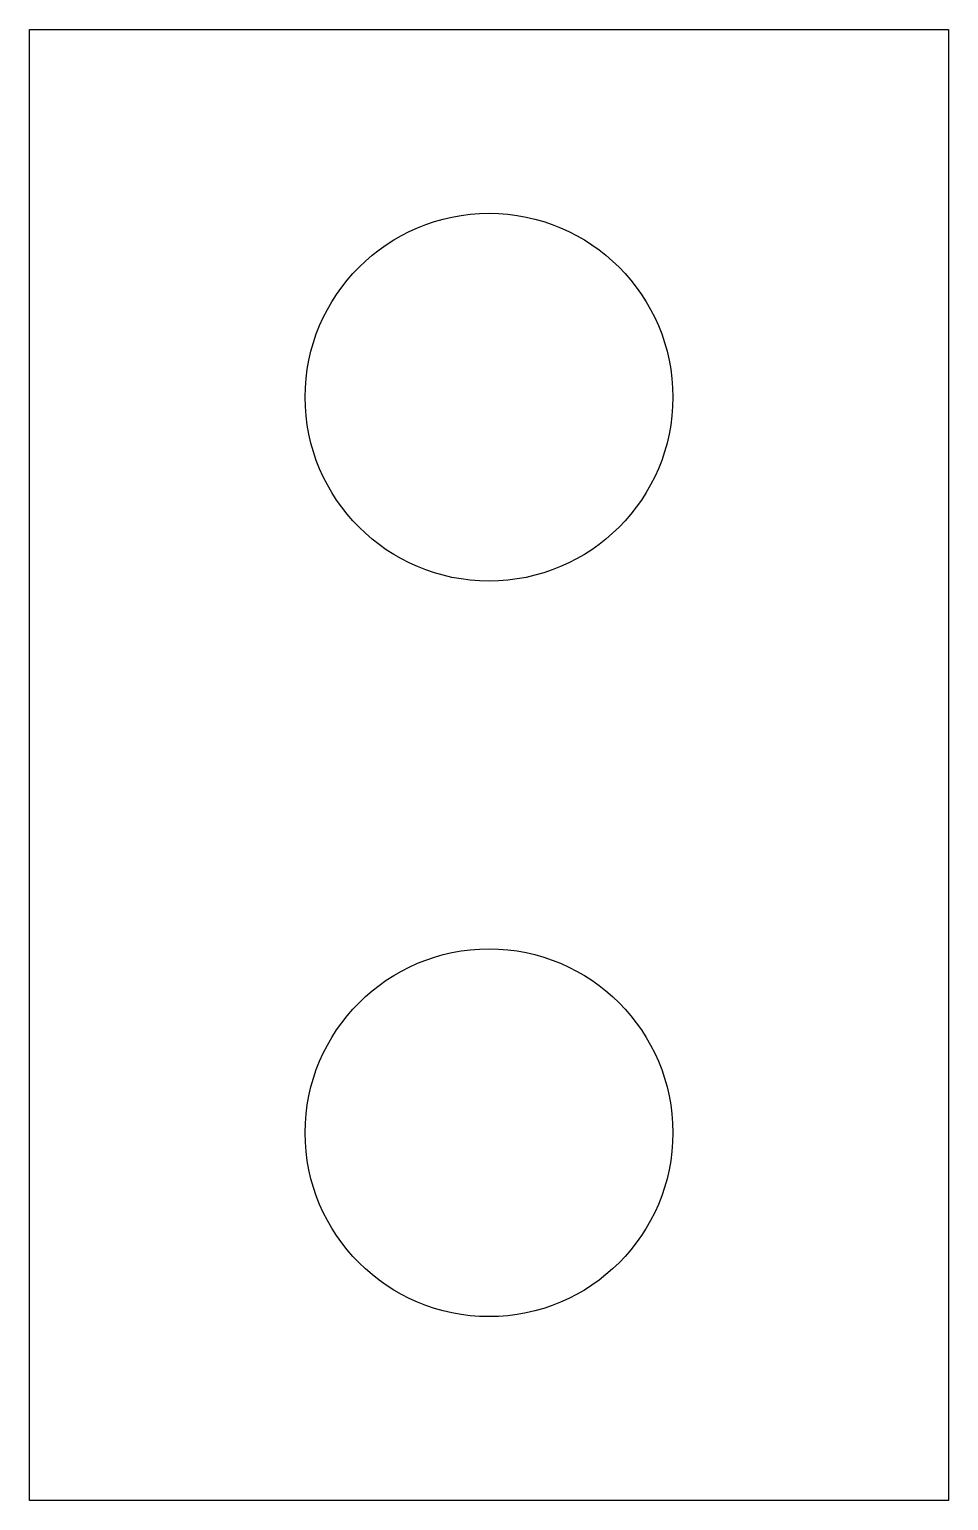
# Model space of a CAD drawing. Header units: millimetres. Extents: x 15.1 to 27.6, y 2.3 to 22.3.
import ezdxf

# ---------------------------------------------------------------- set-up
doc = ezdxf.new("R2010")
doc.units = ezdxf.units.MM
doc.header["$MEASUREMENT"] = 0

msp = doc.modelspace()

# ---------------------------------------------------------------- linework, layer by layer
msp.add_lwpolyline([(15.103, 22.293), (27.603, 22.293), (27.603, 2.293), (15.103, 2.293)], close=True)
for centre in [(21.353, 17.293), (21.353, 7.293)]:
    msp.add_circle(centre, 2.5)

doc.saveas('drawing.dxf')
